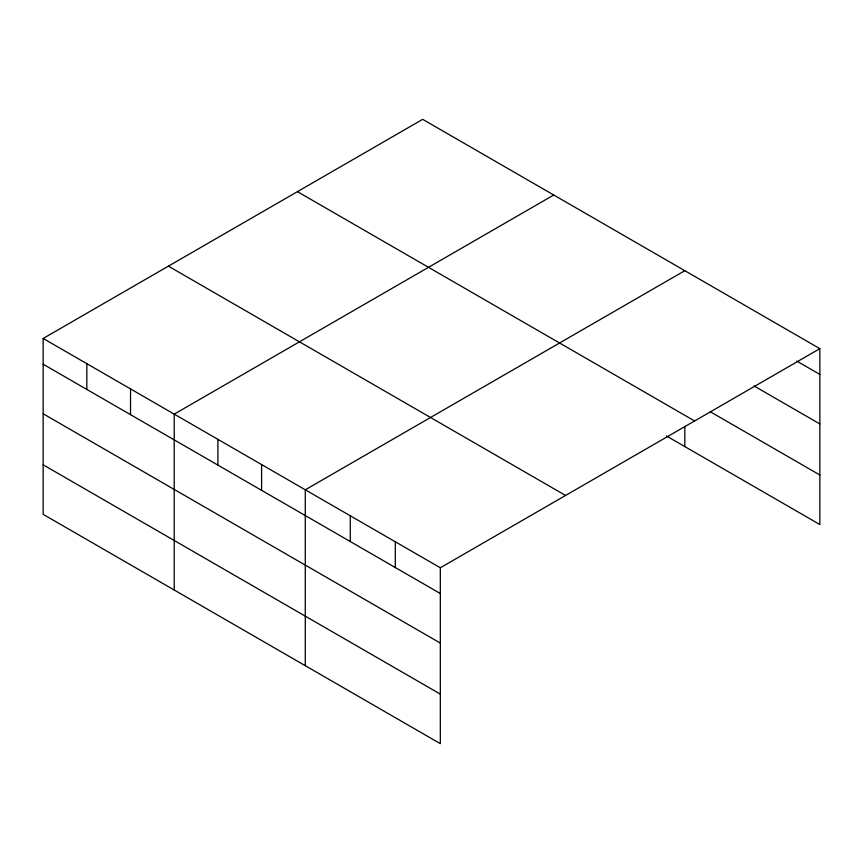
<?xml version="1.0" encoding="UTF-8"?>
<svg xmlns="http://www.w3.org/2000/svg" width="863" height="863" viewBox="0 0 863 863"><rect width="100%" height="100%" fill="white"/><g stroke="black" fill="none" stroke-linecap="round" stroke-linejoin="round"><path stroke-width="1.29" d="M43.15 338.458L440.324 567.768L440.324 743.658L43.15 514.348L43.15 338.458L422.676 119.342L819.85 348.652L819.85 524.542L666.419 435.955M553.744 195.016L174.218 414.132L174.218 590.022M684.812 270.691L305.286 489.806L305.286 665.697M440.324 567.768L819.85 348.652M796.765 361.09L819.85 374.413M754.057 385.966L819.85 423.949M710.206 411.694L819.85 474.995M297.433 191.651L694.607 420.961M168.393 266.149L565.567 495.459M43.15 364.218L440.324 593.528M43.15 413.765L440.324 643.075M43.15 464.812L440.324 694.111M684.812 426.495L684.812 446.57M395.308 541.781L395.308 567.541M350.302 515.794L350.302 541.554M261.597 464.585L261.597 490.346M217.908 439.353L217.908 465.114M130.529 388.911L130.529 414.672M86.839 363.69L86.839 389.45"/></g></svg>
